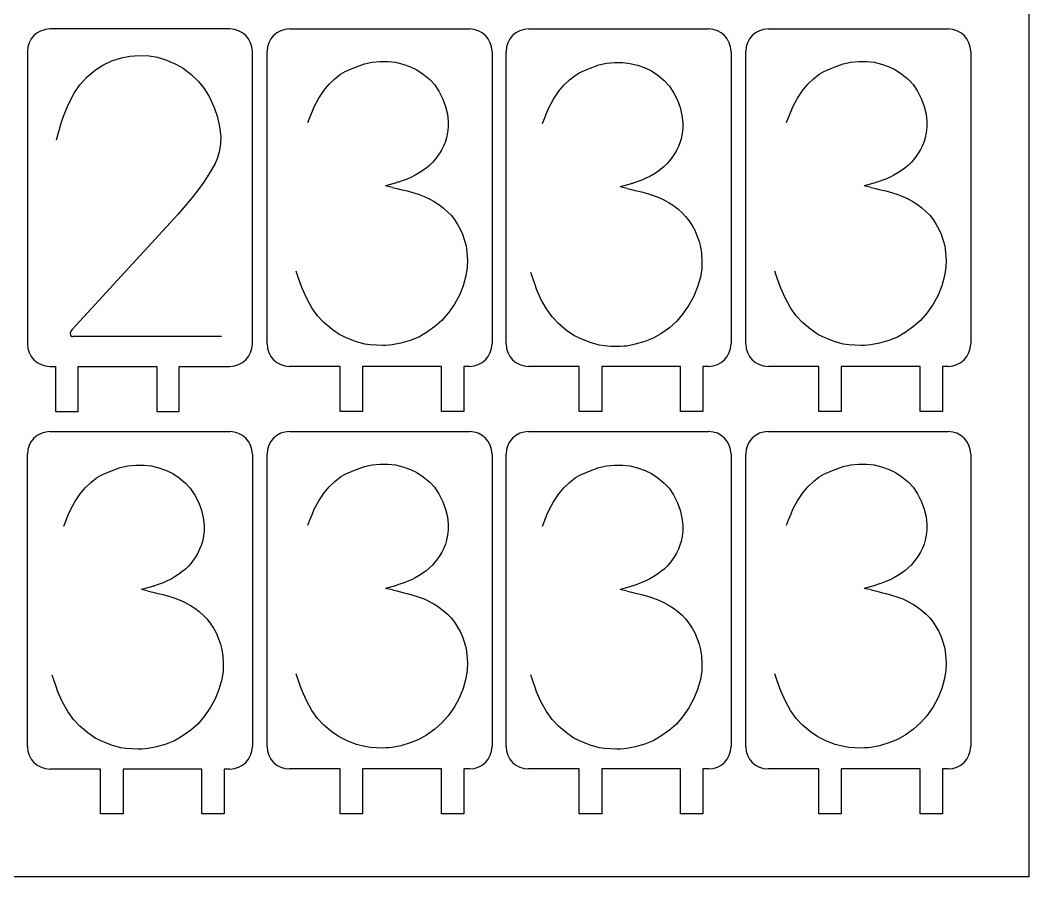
# Model space of a CAD drawing. Header units: millimetres. Extents: x 2133 to 4632, y 1065 to 2652.
# Drawn here: x 3051.9 to 3231.2, y 1555.6 to 1707.9 of the extents above; entities that cross this region are included whole.
import ezdxf

# ---------------------------------------------------------------- set-up
doc = ezdxf.new("R2010")
doc.units = ezdxf.units.MM
doc.layers.add('细实线', color=7, linetype='Continuous', lineweight=25)

msp = doc.modelspace()

# ---------------------------------------------------------------- linework, layer by layer
for points in [[(3071.398, 1701.526), (3073.091, 1701.619)], [(3073.091, 1701.619), (3074.857, 1701.548)], [(3065.308, 1699.068), (3066.627, 1699.921)], [(3066.627, 1699.921), (3068.222, 1700.652)], [(3068.222, 1700.652), (3069.926, 1701.234)], [(3069.926, 1701.234), (3071.398, 1701.526)], [(3074.857, 1701.548), (3076.332, 1701.304)], [(3076.332, 1701.304), (3077.948, 1700.799)], [(3077.948, 1700.799), (3079.593, 1700.108)], [(3079.593, 1700.108), (3080.917, 1699.354)], [(3111.24, 1699.444), (3113.101, 1700.13)], [(3113.101, 1700.13), (3114.474, 1700.45)], [(3114.474, 1700.45), (3115.87, 1700.561)], [(3115.87, 1700.561), (3117.36, 1700.554)], [(3117.36, 1700.554), (3118.607, 1700.414)], [(3118.607, 1700.414), (3119.949, 1700.084)], [(3119.949, 1700.084), (3121.322, 1699.61)], [(3152.939, 1699.254), (3154.8, 1699.94)], [(3154.8, 1699.94), (3156.174, 1700.259)], [(3156.174, 1700.259), (3157.57, 1700.37)], [(3157.57, 1700.37), (3159.059, 1700.363)], [(3159.059, 1700.363), (3160.307, 1700.224)], [(3160.307, 1700.224), (3161.649, 1699.894)], [(3161.649, 1699.894), (3163.021, 1699.419)], [(3196.332, 1699.444), (3198.193, 1700.13)], [(3198.193, 1700.13), (3199.566, 1700.45)], [(3199.566, 1700.45), (3200.963, 1700.561)], [(3200.963, 1700.561), (3202.452, 1700.554)], [(3202.452, 1700.554), (3203.7, 1700.414)], [(3203.7, 1700.414), (3205.041, 1700.084)], [(3205.041, 1700.084), (3206.414, 1699.61)], [(3063.851, 1697.803), (3065.308, 1699.068)], [(3080.917, 1699.354), (3082.282, 1698.288)], [(3082.282, 1698.288), (3083.62, 1697.012)], [(3107.861, 1697.482), (3108.861, 1698.28)], [(3108.861, 1698.28), (3109.699, 1698.773)], [(3109.699, 1698.773), (3111.24, 1699.444)], [(3121.322, 1699.61), (3122.442, 1699.073)], [(3122.442, 1699.073), (3123.576, 1698.308)], [(3123.576, 1698.308), (3124.71, 1697.357)], [(3149.56, 1697.292), (3150.56, 1698.09)], [(3150.56, 1698.09), (3151.398, 1698.582)], [(3151.398, 1698.582), (3152.939, 1699.254)], [(3163.021, 1699.419), (3164.141, 1698.882)], [(3164.141, 1698.882), (3165.275, 1698.117)], [(3165.275, 1698.117), (3166.41, 1697.166)], [(3192.953, 1697.482), (3193.953, 1698.28)], [(3193.953, 1698.28), (3194.791, 1698.773)], [(3194.791, 1698.773), (3196.332, 1699.444)], [(3206.414, 1699.61), (3207.534, 1699.073)], [(3207.534, 1699.073), (3208.668, 1698.308)], [(3208.668, 1698.308), (3209.802, 1697.357)], [(3061.509, 1694.949), (3062.528, 1696.393)], [(3062.528, 1696.393), (3063.851, 1697.803)], [(3083.62, 1697.012), (3084.637, 1695.775)], [(3105.958, 1695.469), (3106.854, 1696.529)], [(3106.854, 1696.529), (3107.861, 1697.482)], [(3124.71, 1697.357), (3125.557, 1696.444)], [(3125.557, 1696.444), (3126.344, 1695.256)], [(3147.657, 1695.279), (3148.554, 1696.338)], [(3148.554, 1696.338), (3149.56, 1697.292)], [(3166.41, 1697.166), (3167.256, 1696.253)], [(3167.256, 1696.253), (3168.043, 1695.065)], [(3191.05, 1695.469), (3191.947, 1696.529)], [(3191.947, 1696.529), (3192.953, 1697.482)], [(3209.802, 1697.357), (3210.649, 1696.444)], [(3210.649, 1696.444), (3211.436, 1695.256)], [(3060.48, 1692.97), (3061.509, 1694.949)], [(3084.637, 1695.775), (3085.577, 1694.19)], [(3105.015, 1694.034), (3105.958, 1695.469)], [(3126.344, 1695.256), (3127.057, 1693.864)], [(3146.715, 1693.844), (3147.657, 1695.279)], [(3168.043, 1695.065), (3168.757, 1693.673)], [(3190.107, 1694.034), (3191.05, 1695.469)], [(3211.436, 1695.256), (3212.149, 1693.864)], [(3059.6, 1690.817), (3060.48, 1692.97)], [(3085.577, 1694.19), (3086.422, 1692.365)], [(3104.204, 1692.512), (3105.015, 1694.034)], [(3127.057, 1693.864), (3127.535, 1692.558)], [(3145.904, 1692.321), (3146.715, 1693.844)], [(3168.757, 1693.673), (3169.234, 1692.367)], [(3189.296, 1692.512), (3190.107, 1694.034)], [(3212.149, 1693.864), (3212.627, 1692.558)], [(3086.422, 1692.365), (3086.979, 1690.683)], [(3103.426, 1690.621), (3103.861, 1691.705)], [(3103.861, 1691.705), (3104.204, 1692.512)], [(3127.535, 1692.558), (3127.851, 1691.189)], [(3127.851, 1691.189), (3128.026, 1689.86)], [(3145.126, 1690.43), (3145.561, 1691.514)], [(3145.561, 1691.514), (3145.904, 1692.321)], [(3169.234, 1692.367), (3169.551, 1690.998)], [(3169.551, 1690.998), (3169.726, 1689.669)], [(3188.518, 1690.621), (3188.954, 1691.705)], [(3188.954, 1691.705), (3189.296, 1692.512)], [(3212.627, 1692.558), (3212.943, 1691.189)], [(3212.943, 1691.189), (3213.118, 1689.86)], [(3058.792, 1688.104), (3059.217, 1689.591)], [(3059.212, 1689.574), (3059.6, 1690.817)], [(3086.979, 1690.683), (3087.351, 1688.926)], [(3103.065, 1689.722), (3103.426, 1690.621)], [(3128.026, 1689.86), (3128.019, 1688.871)], [(3144.765, 1689.532), (3145.126, 1690.43)], [(3169.726, 1689.669), (3169.718, 1688.681)], [(3188.157, 1689.722), (3188.518, 1690.621)], [(3213.118, 1689.86), (3213.111, 1688.871)], [(3058.378, 1686.654), (3058.792, 1688.104)], [(3087.351, 1688.926), (3087.561, 1687.242)], [(3127.895, 1687.93), (3127.708, 1686.998)], [(3128.019, 1688.871), (3127.895, 1687.93)], [(3169.595, 1687.739), (3169.407, 1686.808)], [(3169.718, 1688.681), (3169.595, 1687.739)], [(3212.987, 1687.93), (3212.8, 1686.998)], [(3213.111, 1688.871), (3212.987, 1687.93)], [(3087.556, 1685.979), (3087.347, 1684.731)], [(3087.561, 1687.242), (3087.556, 1685.979)], [(3127.214, 1685.615), (3126.869, 1684.895)], [(3127.498, 1686.303), (3127.214, 1685.615)], [(3127.708, 1686.998), (3127.498, 1686.303)], [(3169.197, 1686.112), (3168.914, 1685.425)], [(3169.407, 1686.808), (3169.197, 1686.112)], [(3212.306, 1685.615), (3211.961, 1684.895)], [(3212.59, 1686.303), (3212.306, 1685.615)], [(3212.8, 1686.998), (3212.59, 1686.303)], [(3087.347, 1684.731), (3086.987, 1683.451)], [(3126.127, 1683.708), (3125.649, 1683.09)], [(3126.536, 1684.306), (3126.127, 1683.708)], [(3126.869, 1684.895), (3126.536, 1684.306)], [(3168.236, 1684.116), (3167.826, 1683.518)], [(3168.568, 1684.704), (3168.236, 1684.116)], [(3168.914, 1685.425), (3168.568, 1684.704)], [(3211.219, 1683.708), (3210.741, 1683.09)], [(3211.628, 1684.306), (3211.219, 1683.708)], [(3211.961, 1684.895), (3211.628, 1684.306)], [(3086.551, 1682.434), (3085.925, 1681.309)], [(3086.987, 1683.451), (3086.551, 1682.434)], [(3124.675, 1682.085), (3124.067, 1681.568)], [(3125.202, 1682.587), (3124.675, 1682.085)], [(3125.649, 1683.09), (3125.202, 1682.587)], [(3166.374, 1681.895), (3165.766, 1681.378)], [(3166.902, 1682.397), (3166.374, 1681.895)], [(3167.348, 1682.9), (3166.902, 1682.397)], [(3167.826, 1683.518), (3167.348, 1682.9)], [(3209.767, 1682.085), (3209.159, 1681.568)], [(3210.294, 1682.587), (3209.767, 1682.085)], [(3210.741, 1683.09), (3210.294, 1682.587)], [(3085.925, 1681.309), (3085.139, 1680.021)], [(3122.126, 1680.319), (3121.462, 1679.985)], [(3122.864, 1680.741), (3122.126, 1680.319)], [(3123.509, 1681.151), (3122.864, 1680.741)], [(3124.067, 1681.568), (3123.509, 1681.151)], [(3163.826, 1680.129), (3163.162, 1679.795)], [(3164.564, 1680.55), (3163.826, 1680.129)], [(3165.208, 1680.96), (3164.564, 1680.55)], [(3165.766, 1681.378), (3165.208, 1680.96)], [(3207.218, 1680.319), (3206.554, 1679.985)], [(3207.956, 1680.741), (3207.218, 1680.319)], [(3208.601, 1681.151), (3207.956, 1680.741)], [(3209.159, 1681.568), (3208.601, 1681.151)], [(3084.362, 1678.857), (3083.394, 1677.522)], [(3085.139, 1680.021), (3084.362, 1678.857)], [(3119.043, 1679.074), (3118.884, 1679.029)], [(3119.195, 1679.12), (3119.043, 1679.074)], [(3119.842, 1679.337), (3119.178, 1679.115)], [(3120.703, 1679.664), (3119.842, 1679.337)], [(3121.462, 1679.985), (3120.703, 1679.664)], [(3160.742, 1678.884), (3160.584, 1678.838)], [(3160.895, 1678.93), (3160.742, 1678.884)], [(3161.541, 1679.147), (3160.878, 1678.925)], [(3162.403, 1679.473), (3161.541, 1679.147)], [(3163.162, 1679.795), (3162.403, 1679.473)], [(3204.135, 1679.074), (3203.976, 1679.029)], [(3204.288, 1679.12), (3204.135, 1679.074)], [(3204.934, 1679.337), (3204.27, 1679.115)], [(3205.796, 1679.664), (3204.934, 1679.337)], [(3206.554, 1679.985), (3205.796, 1679.664)], [(3083.394, 1677.522), (3082.282, 1676.052)], [(3118.882, 1677.991), (3119.548, 1677.82)], [(3119.548, 1677.82), (3120.128, 1677.68)], [(3120.128, 1677.68), (3120.685, 1677.55)], [(3120.685, 1677.55), (3121.733, 1677.265)], [(3121.733, 1677.265), (3122.825, 1676.915)], [(3122.825, 1676.915), (3123.721, 1676.575)], [(3123.721, 1676.575), (3124.665, 1676.127)], [(3160.581, 1677.8), (3161.247, 1677.629)], [(3161.247, 1677.629), (3161.828, 1677.49)], [(3161.828, 1677.49), (3162.384, 1677.359)], [(3162.384, 1677.359), (3163.433, 1677.075)], [(3163.433, 1677.075), (3164.525, 1676.725)], [(3164.525, 1676.725), (3165.42, 1676.385)], [(3203.974, 1677.991), (3204.64, 1677.82)], [(3204.64, 1677.82), (3205.22, 1677.68)], [(3205.22, 1677.68), (3205.777, 1677.55)], [(3205.777, 1677.55), (3206.825, 1677.265)], [(3206.825, 1677.265), (3207.918, 1676.915)], [(3207.918, 1676.915), (3208.813, 1676.575)], [(3208.813, 1676.575), (3209.757, 1676.127)], [(3082.282, 1676.052), (3081.258, 1674.909)], [(3124.636, 1676.141), (3125.615, 1675.606)], [(3125.583, 1675.624), (3126.347, 1675.14)], [(3126.347, 1675.14), (3127.111, 1674.547)], [(3165.42, 1676.385), (3166.364, 1675.937)], [(3166.335, 1675.95), (3167.314, 1675.416)], [(3167.282, 1675.433), (3168.047, 1674.95)], [(3168.047, 1674.95), (3168.81, 1674.356)], [(3209.728, 1676.141), (3210.707, 1675.606)], [(3210.675, 1675.624), (3211.439, 1675.14)], [(3211.439, 1675.14), (3212.203, 1674.547)], [(3127.111, 1674.547), (3127.885, 1673.855)], [(3127.885, 1673.855), (3128.504, 1673.213)], [(3128.504, 1673.213), (3129.095, 1672.452)], [(3168.81, 1674.356), (3169.585, 1673.664)], [(3169.585, 1673.664), (3170.203, 1673.022)], [(3170.203, 1673.022), (3170.794, 1672.261)], [(3212.203, 1674.547), (3212.977, 1673.855)], [(3212.977, 1673.855), (3213.596, 1673.213)], [(3213.596, 1673.213), (3214.187, 1672.452)], [(3129.095, 1672.452), (3129.68, 1671.572)], [(3129.68, 1671.572), (3130.132, 1670.764)], [(3170.794, 1672.261), (3171.379, 1671.381)], [(3171.379, 1671.381), (3171.831, 1670.574)], [(3214.187, 1672.452), (3214.772, 1671.572)], [(3214.772, 1671.572), (3215.224, 1670.764)], [(3130.132, 1670.764), (3130.531, 1669.829)], [(3130.531, 1669.829), (3130.907, 1668.747)], [(3171.831, 1670.574), (3172.23, 1669.639)], [(3172.23, 1669.639), (3172.606, 1668.557)], [(3215.224, 1670.764), (3215.623, 1669.829)], [(3215.623, 1669.829), (3215.999, 1668.747)], [(3130.907, 1668.747), (3131.17, 1667.777)], [(3131.17, 1667.777), (3131.337, 1666.617)], [(3172.606, 1668.557), (3172.869, 1667.587)], [(3172.869, 1667.587), (3173.037, 1666.426)], [(3215.999, 1668.747), (3216.262, 1667.777)], [(3216.262, 1667.777), (3216.429, 1666.617)], [(3131.337, 1666.617), (3131.421, 1665.227)], [(3173.037, 1666.426), (3173.12, 1665.037)], [(3216.429, 1666.617), (3216.513, 1665.227)], [(3131.421, 1665.227), (3131.399, 1663.932)], [(3173.12, 1665.037), (3173.099, 1663.742)], [(3216.513, 1665.227), (3216.491, 1663.932)], [(3101.283, 1662.383), (3100.992, 1663.248)], [(3101.762, 1661.023), (3101.28, 1662.393)], [(3131.149, 1662.42), (3130.646, 1660.661)], [(3131.399, 1663.932), (3131.149, 1662.42)], [(3142.982, 1662.193), (3142.692, 1663.057)], [(3143.461, 1660.833), (3142.979, 1662.202)], [(3172.848, 1662.229), (3172.346, 1660.47)], [(3173.099, 1663.742), (3172.848, 1662.229)], [(3186.375, 1662.383), (3186.084, 1663.248)], [(3186.854, 1661.023), (3186.372, 1662.393)], [(3216.241, 1662.42), (3215.738, 1660.661)], [(3216.491, 1663.932), (3216.241, 1662.42)], [(3102.03, 1660.266), (3101.762, 1661.024)], [(3130.646, 1660.661), (3129.998, 1659.035)], [(3143.729, 1660.075), (3143.461, 1660.834)], [(3172.346, 1660.47), (3171.697, 1658.845)], [(3187.122, 1660.266), (3186.854, 1661.024)], [(3215.738, 1660.661), (3215.09, 1659.035)], [(3102.796, 1658.511), (3102.03, 1660.266)], [(3129.998, 1659.035), (3129.096, 1657.42)], [(3144.495, 1658.32), (3143.729, 1660.075)], [(3171.697, 1658.845), (3170.796, 1657.23)], [(3187.888, 1658.511), (3187.122, 1660.266)], [(3215.09, 1659.035), (3214.188, 1657.42)], [(3103.779, 1656.741), (3102.796, 1658.511)], [(3129.096, 1657.42), (3127.973, 1655.792)], [(3145.478, 1656.551), (3144.495, 1658.32)], [(3170.796, 1657.23), (3169.672, 1655.601)], [(3188.871, 1656.741), (3187.888, 1658.511)], [(3214.188, 1657.42), (3213.065, 1655.792)], [(3104.767, 1655.336), (3103.779, 1656.741)], [(3105.912, 1654.141), (3104.767, 1655.336)], [(3127.973, 1655.792), (3126.886, 1654.521)], [(3146.467, 1655.146), (3145.478, 1656.551)], [(3147.612, 1653.951), (3146.467, 1655.146)], [(3169.672, 1655.601), (3168.586, 1654.331)], [(3189.859, 1655.336), (3188.871, 1656.741)], [(3191.004, 1654.141), (3189.859, 1655.336)], [(3213.065, 1655.792), (3211.979, 1654.521)], [(3107.311, 1652.944), (3105.912, 1654.141)], [(3125.618, 1653.416), (3124.126, 1652.347)], [(3126.886, 1654.521), (3125.618, 1653.416)], [(3149.01, 1652.754), (3147.612, 1653.951)], [(3167.317, 1653.226), (3165.825, 1652.156)], [(3168.586, 1654.331), (3167.317, 1653.226)], [(3192.403, 1652.944), (3191.004, 1654.141)], [(3210.71, 1653.416), (3209.218, 1652.347)], [(3211.979, 1654.521), (3210.71, 1653.416)], [(3108.63, 1652.035), (3107.311, 1652.944)], [(3110.035, 1651.345), (3108.63, 1652.035)], [(3122.757, 1651.559), (3121.265, 1650.962)], [(3124.126, 1652.347), (3122.757, 1651.559)], [(3150.329, 1651.845), (3149.01, 1652.754)], [(3151.735, 1651.154), (3150.329, 1651.845)], [(3165.825, 1652.156), (3164.456, 1651.369)], [(3193.722, 1652.035), (3192.403, 1652.944)], [(3195.127, 1651.345), (3193.722, 1652.035)], [(3207.849, 1651.559), (3206.357, 1650.962)], [(3209.218, 1652.347), (3207.849, 1651.559)], [(3111.692, 1650.718), (3110.035, 1651.345)], [(3113.198, 1650.311), (3111.692, 1650.718)], [(3114.104, 1650.177), (3113.198, 1650.311)], [(3115.179, 1650.091), (3114.104, 1650.177)], [(3116.3, 1650.061), (3115.179, 1650.091)], [(3116.922, 1650.071), (3116.3, 1650.061)], [(3117.509, 1650.102), (3116.922, 1650.071)], [(3118.033, 1650.153), (3117.509, 1650.102)], [(3119.561, 1650.456), (3118.033, 1650.153)], [(3121.265, 1650.962), (3119.561, 1650.456)], [(3153.392, 1650.528), (3151.735, 1651.154)], [(3154.898, 1650.12), (3153.392, 1650.528)], [(3155.804, 1649.986), (3154.898, 1650.12)], [(3156.878, 1649.9), (3155.804, 1649.986)], [(3158, 1649.871), (3156.878, 1649.9)], [(3158.622, 1649.881), (3158, 1649.871)], [(3159.209, 1649.912), (3158.622, 1649.881)], [(3159.732, 1649.963), (3159.209, 1649.912)], [(3161.26, 1650.265), (3159.732, 1649.963)], [(3162.964, 1650.772), (3161.26, 1650.265)], [(3164.456, 1651.369), (3162.964, 1650.772)], [(3196.784, 1650.718), (3195.127, 1651.345)], [(3198.29, 1650.311), (3196.784, 1650.718)], [(3199.196, 1650.177), (3198.29, 1650.311)], [(3200.271, 1650.091), (3199.196, 1650.177)], [(3201.393, 1650.061), (3200.271, 1650.091)], [(3202.014, 1650.071), (3201.393, 1650.061)], [(3202.601, 1650.102), (3202.014, 1650.071)], [(3203.125, 1650.153), (3202.601, 1650.102)], [(3204.653, 1650.456), (3203.125, 1650.153)], [(3206.357, 1650.962), (3204.653, 1650.456)], [(3067.847, 1627.661), (3069.708, 1628.347)], [(3069.708, 1628.347), (3071.082, 1628.666)], [(3071.082, 1628.666), (3072.478, 1628.777)], [(3072.478, 1628.777), (3073.967, 1628.77)], [(3073.967, 1628.77), (3075.215, 1628.631)], [(3075.215, 1628.631), (3076.557, 1628.301)], [(3076.557, 1628.301), (3077.929, 1627.826)], [(3111.24, 1627.858), (3113.101, 1628.544)], [(3113.101, 1628.544), (3114.474, 1628.864)], [(3114.474, 1628.864), (3115.87, 1628.974)], [(3115.87, 1628.974), (3117.36, 1628.968)], [(3117.36, 1628.968), (3118.607, 1628.828)], [(3118.607, 1628.828), (3119.949, 1628.498)], [(3119.949, 1628.498), (3121.322, 1628.024)], [(3152.939, 1627.668), (3154.8, 1628.354)], [(3154.8, 1628.354), (3156.174, 1628.673)], [(3156.174, 1628.673), (3157.57, 1628.784)], [(3157.57, 1628.784), (3159.059, 1628.777)], [(3159.059, 1628.777), (3160.307, 1628.638)], [(3160.307, 1628.638), (3161.649, 1628.308)], [(3161.649, 1628.308), (3163.021, 1627.833)], [(3196.332, 1627.858), (3198.193, 1628.544)], [(3198.193, 1628.544), (3199.566, 1628.864)], [(3199.566, 1628.864), (3200.963, 1628.974)], [(3200.963, 1628.974), (3202.452, 1628.968)], [(3202.452, 1628.968), (3203.7, 1628.828)], [(3203.7, 1628.828), (3205.041, 1628.498)], [(3205.041, 1628.498), (3206.414, 1628.024)], [(3064.468, 1625.699), (3065.468, 1626.497)], [(3065.468, 1626.497), (3066.306, 1626.989)], [(3066.306, 1626.989), (3067.847, 1627.661)], [(3077.929, 1627.826), (3079.049, 1627.289)], [(3079.049, 1627.289), (3080.183, 1626.524)], [(3080.183, 1626.524), (3081.318, 1625.573)], [(3107.861, 1625.896), (3108.861, 1626.694)], [(3108.861, 1626.694), (3109.699, 1627.186)], [(3109.699, 1627.186), (3111.24, 1627.858)], [(3121.322, 1628.024), (3122.442, 1627.486)], [(3122.442, 1627.486), (3123.576, 1626.722)], [(3123.576, 1626.722), (3124.71, 1625.771)], [(3149.56, 1625.706), (3150.56, 1626.504)], [(3150.56, 1626.504), (3151.398, 1626.996)], [(3151.398, 1626.996), (3152.939, 1627.668)], [(3163.021, 1627.833), (3164.141, 1627.296)], [(3164.141, 1627.296), (3165.275, 1626.531)], [(3165.275, 1626.531), (3166.41, 1625.58)], [(3192.953, 1625.896), (3193.953, 1626.694)], [(3193.953, 1626.694), (3194.791, 1627.186)], [(3194.791, 1627.186), (3196.332, 1627.858)], [(3206.414, 1628.024), (3207.534, 1627.486)], [(3207.534, 1627.486), (3208.668, 1626.722)], [(3208.668, 1626.722), (3209.802, 1625.771)], [(3062.565, 1623.686), (3063.462, 1624.745)], [(3063.462, 1624.745), (3064.468, 1625.699)], [(3081.318, 1625.573), (3082.164, 1624.66)], [(3082.164, 1624.66), (3082.951, 1623.472)], [(3105.958, 1623.883), (3106.854, 1624.942)], [(3106.854, 1624.942), (3107.861, 1625.896)], [(3124.71, 1625.771), (3125.557, 1624.857)], [(3125.557, 1624.857), (3126.344, 1623.669)], [(3147.657, 1623.692), (3148.554, 1624.752)], [(3148.554, 1624.752), (3149.56, 1625.706)], [(3166.41, 1625.58), (3167.256, 1624.667)], [(3167.256, 1624.667), (3168.043, 1623.479)], [(3191.05, 1623.883), (3191.947, 1624.942)], [(3191.947, 1624.942), (3192.953, 1625.896)], [(3209.802, 1625.771), (3210.649, 1624.857)], [(3210.649, 1624.857), (3211.436, 1623.669)], [(3061.623, 1622.25), (3062.565, 1623.686)], [(3082.951, 1623.472), (3083.665, 1622.08)], [(3105.015, 1622.448), (3105.958, 1623.883)], [(3126.344, 1623.669), (3127.057, 1622.278)], [(3146.715, 1622.257), (3147.657, 1623.692)], [(3168.043, 1623.479), (3168.757, 1622.087)], [(3190.107, 1622.448), (3191.05, 1623.883)], [(3211.436, 1623.669), (3212.149, 1622.278)], [(3060.812, 1620.728), (3061.623, 1622.25)], [(3083.665, 1622.08), (3084.142, 1620.774)], [(3103.861, 1620.118), (3104.204, 1620.925)], [(3104.204, 1620.925), (3105.015, 1622.448)], [(3127.057, 1622.278), (3127.535, 1620.972)], [(3127.535, 1620.972), (3127.851, 1619.602)], [(3145.904, 1620.735), (3146.715, 1622.257)], [(3168.757, 1622.087), (3169.234, 1620.781)], [(3188.954, 1620.118), (3189.296, 1620.925)], [(3189.296, 1620.925), (3190.107, 1622.448)], [(3212.149, 1622.278), (3212.627, 1620.972)], [(3212.627, 1620.972), (3212.943, 1619.602)], [(3060.034, 1618.837), (3060.469, 1619.921)], [(3060.469, 1619.921), (3060.812, 1620.728)], [(3084.142, 1620.774), (3084.459, 1619.405)], [(3084.459, 1619.405), (3084.634, 1618.076)], [(3103.426, 1619.035), (3103.861, 1620.118)], [(3127.851, 1619.602), (3128.026, 1618.274)], [(3145.126, 1618.844), (3145.561, 1619.928)], [(3145.561, 1619.928), (3145.904, 1620.735)], [(3169.234, 1620.781), (3169.551, 1619.412)], [(3169.551, 1619.412), (3169.726, 1618.083)], [(3188.518, 1619.035), (3188.954, 1620.118)], [(3212.943, 1619.602), (3213.118, 1618.274)], [(3059.673, 1617.938), (3060.034, 1618.837)], [(3084.634, 1618.076), (3084.626, 1617.088)], [(3103.065, 1618.136), (3103.426, 1619.035)], [(3128.026, 1618.274), (3128.019, 1617.285)], [(3144.765, 1617.945), (3145.126, 1618.844)], [(3169.726, 1618.083), (3169.718, 1617.095)], [(3188.157, 1618.136), (3188.518, 1619.035)], [(3213.118, 1618.274), (3213.111, 1617.285)], [(3084.503, 1616.146), (3084.315, 1615.215)], [(3084.626, 1617.088), (3084.503, 1616.146)], [(3127.895, 1616.343), (3127.708, 1615.412)], [(3128.019, 1617.285), (3127.895, 1616.343)], [(3169.595, 1616.153), (3169.407, 1615.222)], [(3169.718, 1617.095), (3169.595, 1616.153)], [(3212.987, 1616.343), (3212.8, 1615.412)], [(3213.111, 1617.285), (3212.987, 1616.343)], [(3083.822, 1613.832), (3083.476, 1613.111)], [(3084.105, 1614.519), (3083.822, 1613.832)], [(3084.315, 1615.215), (3084.105, 1614.519)], [(3127.214, 1614.029), (3126.869, 1613.308)], [(3127.498, 1614.716), (3127.214, 1614.029)], [(3127.708, 1615.412), (3127.498, 1614.716)], [(3168.914, 1613.838), (3168.568, 1613.118)], [(3169.197, 1614.526), (3168.914, 1613.838)], [(3169.407, 1615.222), (3169.197, 1614.526)], [(3212.306, 1614.029), (3211.961, 1613.308)], [(3212.59, 1614.716), (3212.306, 1614.029)], [(3212.8, 1615.412), (3212.59, 1614.716)], [(3083.144, 1612.523), (3082.734, 1611.924)], [(3083.476, 1613.111), (3083.144, 1612.523)], [(3126.127, 1612.122), (3125.649, 1611.504)], [(3126.536, 1612.72), (3126.127, 1612.122)], [(3126.869, 1613.308), (3126.536, 1612.72)], [(3168.236, 1612.53), (3167.826, 1611.931)], [(3168.568, 1613.118), (3168.236, 1612.53)], [(3211.219, 1612.122), (3210.741, 1611.504)], [(3211.628, 1612.72), (3211.219, 1612.122)], [(3211.961, 1613.308), (3211.628, 1612.72)], [(3081.282, 1610.302), (3080.674, 1609.785)], [(3081.81, 1610.804), (3081.282, 1610.302)], [(3082.256, 1611.306), (3081.81, 1610.804)], [(3082.734, 1611.924), (3082.256, 1611.306)], [(3124.675, 1610.499), (3124.067, 1609.982)], [(3125.202, 1611.001), (3124.675, 1610.499)], [(3125.649, 1611.504), (3125.202, 1611.001)], [(3166.374, 1610.309), (3165.766, 1609.792)], [(3166.902, 1610.811), (3166.374, 1610.309)], [(3167.348, 1611.313), (3166.902, 1610.811)], [(3167.826, 1611.931), (3167.348, 1611.313)], [(3209.767, 1610.499), (3209.159, 1609.982)], [(3210.294, 1611.001), (3209.767, 1610.499)], [(3210.741, 1611.504), (3210.294, 1611.001)], [(3078.733, 1608.536), (3078.07, 1608.202)], [(3079.472, 1608.957), (3078.733, 1608.536)], [(3080.116, 1609.367), (3079.472, 1608.957)], [(3080.674, 1609.785), (3080.116, 1609.367)], [(3121.462, 1608.399), (3120.703, 1608.077)], [(3122.126, 1608.733), (3121.462, 1608.399)], [(3122.864, 1609.155), (3122.126, 1608.733)], [(3123.509, 1609.564), (3122.864, 1609.155)], [(3124.067, 1609.982), (3123.509, 1609.564)], [(3163.826, 1608.543), (3163.162, 1608.209)], [(3164.564, 1608.964), (3163.826, 1608.543)], [(3165.208, 1609.374), (3164.564, 1608.964)], [(3165.766, 1609.792), (3165.208, 1609.374)], [(3206.554, 1608.399), (3205.796, 1608.077)], [(3207.218, 1608.733), (3206.554, 1608.399)], [(3207.956, 1609.155), (3207.218, 1608.733)], [(3208.601, 1609.564), (3207.956, 1609.155)], [(3209.159, 1609.982), (3208.601, 1609.564)], [(3075.65, 1607.291), (3075.492, 1607.245)], [(3075.803, 1607.337), (3075.65, 1607.291)], [(3076.449, 1607.554), (3075.786, 1607.331)], [(3077.311, 1607.88), (3076.449, 1607.554)], [(3078.07, 1608.202), (3077.311, 1607.88)], [(3119.043, 1607.488), (3118.884, 1607.442)], [(3119.195, 1607.534), (3119.043, 1607.488)], [(3119.842, 1607.751), (3119.178, 1607.529)], [(3120.703, 1608.077), (3119.842, 1607.751)], [(3160.742, 1607.298), (3160.584, 1607.252)], [(3160.895, 1607.343), (3160.742, 1607.298)], [(3161.541, 1607.561), (3160.878, 1607.338)], [(3162.403, 1607.887), (3161.541, 1607.561)], [(3163.162, 1608.209), (3162.403, 1607.887)], [(3204.135, 1607.488), (3203.976, 1607.442)], [(3204.288, 1607.534), (3204.135, 1607.488)], [(3204.934, 1607.751), (3204.27, 1607.529)], [(3205.796, 1608.077), (3204.934, 1607.751)], [(3075.489, 1606.207), (3076.155, 1606.036)], [(3076.155, 1606.036), (3076.736, 1605.897)], [(3076.736, 1605.897), (3077.292, 1605.766)], [(3077.292, 1605.766), (3078.341, 1605.482)], [(3078.341, 1605.482), (3079.433, 1605.131)], [(3079.433, 1605.131), (3080.328, 1604.792)], [(3080.328, 1604.792), (3081.272, 1604.344)], [(3118.882, 1606.405), (3119.548, 1606.233)], [(3119.548, 1606.233), (3120.128, 1606.094)], [(3120.128, 1606.094), (3120.685, 1605.963)], [(3120.685, 1605.963), (3121.733, 1605.679)], [(3121.733, 1605.679), (3122.825, 1605.329)], [(3122.825, 1605.329), (3123.721, 1604.989)], [(3123.721, 1604.989), (3124.665, 1604.541)], [(3160.581, 1606.214), (3161.247, 1606.043)], [(3161.247, 1606.043), (3161.828, 1605.903)], [(3161.828, 1605.903), (3162.384, 1605.773)], [(3162.384, 1605.773), (3163.433, 1605.488)], [(3163.433, 1605.488), (3164.525, 1605.138)], [(3164.525, 1605.138), (3165.42, 1604.799)], [(3165.42, 1604.799), (3166.364, 1604.351)], [(3203.974, 1606.405), (3204.64, 1606.233)], [(3204.64, 1606.233), (3205.22, 1606.094)], [(3205.22, 1606.094), (3205.777, 1605.963)], [(3205.777, 1605.963), (3206.825, 1605.679)], [(3206.825, 1605.679), (3207.918, 1605.329)], [(3207.918, 1605.329), (3208.813, 1604.989)], [(3208.813, 1604.989), (3209.757, 1604.541)], [(3081.243, 1604.357), (3082.222, 1603.823)], [(3082.19, 1603.84), (3082.955, 1603.356)], [(3082.955, 1603.356), (3083.718, 1602.763)], [(3124.636, 1604.555), (3125.615, 1604.02)], [(3125.583, 1604.038), (3126.347, 1603.554)], [(3126.347, 1603.554), (3127.111, 1602.96)], [(3166.335, 1604.364), (3167.314, 1603.83)], [(3167.282, 1603.847), (3168.047, 1603.363)], [(3168.047, 1603.363), (3168.81, 1602.77)], [(3209.728, 1604.555), (3210.707, 1604.02)], [(3210.675, 1604.038), (3211.439, 1603.554)], [(3211.439, 1603.554), (3212.203, 1602.96)], [(3083.718, 1602.763), (3084.493, 1602.071)], [(3084.493, 1602.071), (3085.111, 1601.429)], [(3085.111, 1601.429), (3085.702, 1600.668)], [(3127.111, 1602.96), (3127.885, 1602.269)], [(3127.885, 1602.269), (3128.504, 1601.626)], [(3128.504, 1601.626), (3129.095, 1600.866)], [(3168.81, 1602.77), (3169.585, 1602.078)], [(3169.585, 1602.078), (3170.203, 1601.436)], [(3170.203, 1601.436), (3170.794, 1600.675)], [(3212.203, 1602.96), (3212.977, 1602.269)], [(3212.977, 1602.269), (3213.596, 1601.626)], [(3213.596, 1601.626), (3214.187, 1600.866)], [(3085.702, 1600.668), (3086.287, 1599.788)], [(3086.287, 1599.788), (3086.739, 1598.981)], [(3129.095, 1600.866), (3129.68, 1599.986)], [(3129.68, 1599.986), (3130.132, 1599.178)], [(3170.794, 1600.675), (3171.379, 1599.795)], [(3171.379, 1599.795), (3171.831, 1598.988)], [(3214.187, 1600.866), (3214.772, 1599.986)], [(3214.772, 1599.986), (3215.224, 1599.178)], [(3086.739, 1598.981), (3087.138, 1598.046)], [(3087.138, 1598.046), (3087.514, 1596.963)], [(3130.132, 1599.178), (3130.531, 1598.243)], [(3130.531, 1598.243), (3130.907, 1597.161)], [(3171.831, 1598.988), (3172.23, 1598.053)], [(3172.23, 1598.053), (3172.606, 1596.97)], [(3215.224, 1599.178), (3215.623, 1598.243)], [(3215.623, 1598.243), (3215.999, 1597.161)], [(3087.514, 1596.963), (3087.777, 1595.994)], [(3087.777, 1595.994), (3087.945, 1594.833)], [(3130.907, 1597.161), (3131.17, 1596.191)], [(3131.17, 1596.191), (3131.337, 1595.031)], [(3172.606, 1596.97), (3172.869, 1596.001)], [(3172.869, 1596.001), (3173.037, 1594.84)], [(3215.999, 1597.161), (3216.262, 1596.191)], [(3216.262, 1596.191), (3216.429, 1595.031)], [(3087.945, 1594.833), (3088.028, 1593.444)], [(3131.337, 1595.031), (3131.421, 1593.641)], [(3173.037, 1594.84), (3173.12, 1593.451)], [(3216.429, 1595.031), (3216.513, 1593.641)], [(3088.028, 1593.444), (3088.007, 1592.149)], [(3131.399, 1592.346), (3131.149, 1590.833)], [(3131.421, 1593.641), (3131.399, 1592.346)], [(3173.12, 1593.451), (3173.099, 1592.156)], [(3216.491, 1592.346), (3216.241, 1590.833)], [(3216.513, 1593.641), (3216.491, 1592.346)], [(3057.89, 1590.6), (3057.6, 1591.464)], [(3058.369, 1589.24), (3057.887, 1590.609)], [(3087.756, 1590.636), (3087.254, 1588.877)], [(3088.007, 1592.149), (3087.756, 1590.636)], [(3101.283, 1590.797), (3100.992, 1591.661)], [(3101.762, 1589.437), (3101.28, 1590.806)], [(3131.149, 1590.833), (3130.646, 1589.075)], [(3142.982, 1590.607), (3142.692, 1591.471)], [(3143.461, 1589.247), (3142.979, 1590.616)], [(3172.848, 1590.643), (3172.346, 1588.884)], [(3173.099, 1592.156), (3172.848, 1590.643)], [(3186.375, 1590.797), (3186.084, 1591.661)], [(3186.854, 1589.437), (3186.372, 1590.806)], [(3216.241, 1590.833), (3215.738, 1589.075)], [(3058.637, 1588.482), (3058.369, 1589.24)], [(3087.254, 1588.877), (3086.605, 1587.251)], [(3102.03, 1588.679), (3101.762, 1589.438)], [(3102.796, 1586.924), (3102.03, 1588.679)], [(3130.646, 1589.075), (3129.998, 1587.449)], [(3143.729, 1588.489), (3143.461, 1589.247)], [(3172.346, 1588.884), (3171.697, 1587.258)], [(3187.122, 1588.679), (3186.854, 1589.438)], [(3187.888, 1586.924), (3187.122, 1588.679)], [(3215.738, 1589.075), (3215.09, 1587.449)], [(3059.403, 1586.727), (3058.637, 1588.482)], [(3086.605, 1587.251), (3085.704, 1585.637)], [(3103.779, 1585.155), (3102.796, 1586.924)], [(3129.998, 1587.449), (3129.096, 1585.834)], [(3144.495, 1586.734), (3143.729, 1588.489)], [(3171.697, 1587.258), (3170.796, 1585.644)], [(3188.871, 1585.155), (3187.888, 1586.924)], [(3215.09, 1587.449), (3214.188, 1585.834)], [(3060.386, 1584.958), (3059.403, 1586.727)], [(3085.704, 1585.637), (3084.58, 1584.008)], [(3104.767, 1583.75), (3103.779, 1585.155)], [(3129.096, 1585.834), (3127.973, 1584.205)], [(3145.478, 1584.965), (3144.495, 1586.734)], [(3170.796, 1585.644), (3169.672, 1584.015)], [(3189.859, 1583.75), (3188.871, 1585.155)], [(3214.188, 1585.834), (3213.065, 1584.205)], [(3061.375, 1583.552), (3060.386, 1584.958)], [(3062.52, 1582.358), (3061.375, 1583.552)], [(3084.58, 1584.008), (3083.494, 1582.738)], [(3105.912, 1582.555), (3104.767, 1583.75)], [(3127.973, 1584.205), (3126.886, 1582.935)], [(3146.467, 1583.559), (3145.478, 1584.965)], [(3147.612, 1582.365), (3146.467, 1583.559)], [(3169.672, 1584.015), (3168.586, 1582.744)], [(3191.004, 1582.555), (3189.859, 1583.75)], [(3213.065, 1584.205), (3211.979, 1582.935)], [(3063.918, 1581.161), (3062.52, 1582.358)], [(3082.225, 1581.632), (3080.733, 1580.563)], [(3083.494, 1582.738), (3082.225, 1581.632)], [(3107.311, 1581.358), (3105.912, 1582.555)], [(3125.618, 1581.83), (3124.126, 1580.76)], [(3126.886, 1582.935), (3125.618, 1581.83)], [(3149.01, 1581.168), (3147.612, 1582.365)], [(3167.317, 1581.639), (3165.825, 1580.57)], [(3168.586, 1582.744), (3167.317, 1581.639)], [(3192.403, 1581.358), (3191.004, 1582.555)], [(3210.71, 1581.83), (3209.218, 1580.76)], [(3211.979, 1582.935), (3210.71, 1581.83)], [(3065.237, 1580.251), (3063.918, 1581.161)], [(3066.643, 1579.561), (3065.237, 1580.251)], [(3079.364, 1579.776), (3077.872, 1579.178)], [(3080.733, 1580.563), (3079.364, 1579.776)], [(3108.63, 1580.449), (3107.311, 1581.358)], [(3110.035, 1579.759), (3108.63, 1580.449)], [(3111.692, 1579.132), (3110.035, 1579.759)], [(3122.757, 1579.973), (3121.265, 1579.376)], [(3124.126, 1580.76), (3122.757, 1579.973)], [(3150.329, 1580.258), (3149.01, 1581.168)], [(3151.735, 1579.568), (3150.329, 1580.258)], [(3164.456, 1579.783), (3162.964, 1579.185)], [(3165.825, 1580.57), (3164.456, 1579.783)], [(3193.722, 1580.449), (3192.403, 1581.358)], [(3195.127, 1579.759), (3193.722, 1580.449)], [(3196.784, 1579.132), (3195.127, 1579.759)], [(3207.849, 1579.973), (3206.357, 1579.376)], [(3209.218, 1580.76), (3207.849, 1579.973)], [(3068.3, 1578.935), (3066.643, 1579.561)], [(3069.806, 1578.527), (3068.3, 1578.935)], [(3070.712, 1578.393), (3069.806, 1578.527)], [(3071.786, 1578.307), (3070.712, 1578.393)], [(3072.908, 1578.278), (3071.786, 1578.307)], [(3073.53, 1578.288), (3072.908, 1578.278)], [(3074.117, 1578.319), (3073.53, 1578.288)], [(3074.64, 1578.37), (3074.117, 1578.319)], [(3076.168, 1578.672), (3074.64, 1578.37)], [(3077.872, 1579.178), (3076.168, 1578.672)], [(3113.198, 1578.724), (3111.692, 1579.132)], [(3114.104, 1578.59), (3113.198, 1578.724)], [(3115.179, 1578.504), (3114.104, 1578.59)], [(3116.3, 1578.475), (3115.179, 1578.504)], [(3116.922, 1578.485), (3116.3, 1578.475)], [(3117.509, 1578.516), (3116.922, 1578.485)], [(3118.033, 1578.567), (3117.509, 1578.516)], [(3119.561, 1578.87), (3118.033, 1578.567)], [(3121.265, 1579.376), (3119.561, 1578.87)], [(3153.392, 1578.942), (3151.735, 1579.568)], [(3154.898, 1578.534), (3153.392, 1578.942)], [(3155.804, 1578.4), (3154.898, 1578.534)], [(3156.878, 1578.314), (3155.804, 1578.4)], [(3158, 1578.285), (3156.878, 1578.314)], [(3158.622, 1578.295), (3158, 1578.285)], [(3159.209, 1578.326), (3158.622, 1578.295)], [(3159.732, 1578.377), (3159.209, 1578.326)], [(3161.26, 1578.679), (3159.732, 1578.377)], [(3162.964, 1579.185), (3161.26, 1578.679)], [(3198.29, 1578.724), (3196.784, 1579.132)], [(3199.196, 1578.59), (3198.29, 1578.724)], [(3200.271, 1578.504), (3199.196, 1578.59)], [(3201.393, 1578.475), (3200.271, 1578.504)], [(3202.014, 1578.485), (3201.393, 1578.475)], [(3202.601, 1578.516), (3202.014, 1578.485)], [(3203.125, 1578.567), (3202.601, 1578.516)], [(3204.653, 1578.87), (3203.125, 1578.567)], [(3206.357, 1579.376), (3204.653, 1578.87)]]:
    msp.add_lwpolyline(points)
at = {"layer": '细实线'}
for p, q in [((3089.198, 1706.342), (3057.198, 1706.342)), ((3099.797, 1706.342), (3131.797, 1706.342)), ((3142.29, 1706.342), (3174.29, 1706.342)), ((3184.889, 1706.342), (3216.889, 1706.342)), ((3053.198, 1702.342), (3053.198, 1650.342)), ((3093.198, 1650.342), (3093.198, 1702.342)), ((3095.797, 1650.342), (3095.797, 1702.342)), ((3135.797, 1702.342), (3135.797, 1650.342)), ((3138.29, 1650.342), (3138.29, 1702.342)), ((3178.29, 1702.342), (3178.29, 1650.342)), ((3180.889, 1650.342), (3180.889, 1702.342)), ((3220.889, 1702.342), (3220.889, 1650.342)), ((3116.915, 1678.515), (3116.874, 1678.458)), ((3118.09, 1678.171), (3116.874, 1678.458)), ((3116.915, 1678.515), (3118.884, 1679.029)), ((3158.614, 1678.324), (3158.573, 1678.268)), ((3158.614, 1678.324), (3160.584, 1678.838)), ((3202.007, 1678.515), (3201.966, 1678.458)), ((3203.182, 1678.171), (3201.966, 1678.458)), ((3202.007, 1678.515), (3203.976, 1679.029)), ((3118.09, 1678.171), (3118.882, 1677.991)), ((3159.789, 1677.98), (3158.573, 1678.268)), ((3159.789, 1677.98), (3160.581, 1677.8)), ((3203.182, 1678.171), (3203.974, 1677.991)), ((3081.258, 1674.909), (3079.925, 1673.347)), ((3061.154, 1652.878), (3079.925, 1673.347)), ((3060.942, 1652.605), (3060.803, 1652.266)), ((3060.803, 1652.266), (3060.836, 1651.939)), ((3060.836, 1651.939), (3060.927, 1651.765)), ((3060.927, 1651.765), (3061.08, 1651.675)), ((3061.154, 1652.878), (3060.942, 1652.605)), ((3061.08, 1651.675), (3061.266, 1651.644)), ((3087.692, 1651.644), (3061.266, 1651.644)), ((3057.198, 1646.342), (3058.198, 1646.342)), ((3058.198, 1646.342), (3058.198, 1638.342)), ((3062.198, 1638.342), (3062.198, 1646.342)), ((3062.198, 1646.342), (3076.198, 1646.342)), ((3076.198, 1646.342), (3076.198, 1638.342)), ((3080.198, 1638.342), (3080.198, 1646.342)), ((3080.198, 1646.342), (3089.198, 1646.342)), ((3108.797, 1646.342), (3099.797, 1646.342)), ((3108.797, 1638.342), (3108.797, 1646.342)), ((3126.797, 1646.342), (3112.797, 1646.342)), ((3112.797, 1646.342), (3112.797, 1638.342)), ((3126.797, 1638.342), (3126.797, 1646.342)), ((3131.797, 1646.342), (3130.797, 1646.342)), ((3130.797, 1646.342), (3130.797, 1638.342)), ((3151.29, 1646.342), (3142.29, 1646.342)), ((3151.29, 1638.342), (3151.29, 1646.342)), ((3169.29, 1646.342), (3155.29, 1646.342)), ((3155.29, 1646.342), (3155.29, 1638.342)), ((3169.29, 1638.342), (3169.29, 1646.342)), ((3174.29, 1646.342), (3173.29, 1646.342)), ((3173.29, 1646.342), (3173.29, 1638.342)), ((3193.889, 1646.342), (3184.889, 1646.342)), ((3193.889, 1638.342), (3193.889, 1646.342)), ((3211.889, 1646.342), (3197.889, 1646.342)), ((3197.889, 1646.342), (3197.889, 1638.342)), ((3211.889, 1638.342), (3211.889, 1646.342)), ((3216.889, 1646.342), (3215.889, 1646.342)), ((3215.889, 1646.342), (3215.889, 1638.342)), ((3058.198, 1638.342), (3062.198, 1638.342)), ((3076.198, 1638.342), (3080.198, 1638.342)), ((3112.797, 1638.342), (3108.797, 1638.342)), ((3130.797, 1638.342), (3126.797, 1638.342)), ((3155.29, 1638.342), (3151.29, 1638.342)), ((3173.29, 1638.342), (3169.29, 1638.342)), ((3197.889, 1638.342), (3193.889, 1638.342)), ((3215.889, 1638.342), (3211.889, 1638.342)), ((3057.198, 1634.749), (3089.198, 1634.749)), ((3099.797, 1634.756), (3131.797, 1634.756)), ((3142.29, 1634.756), (3174.29, 1634.756)), ((3184.889, 1634.756), (3216.889, 1634.756)), ((3053.198, 1578.749), (3053.198, 1630.749)), ((3093.198, 1630.749), (3093.198, 1578.749)), ((3095.797, 1578.756), (3095.797, 1630.756)), ((3135.797, 1630.756), (3135.797, 1578.756)), ((3138.29, 1578.756), (3138.29, 1630.756)), ((3178.29, 1630.756), (3178.29, 1578.756)), ((3180.889, 1578.756), (3180.889, 1630.756)), ((3220.889, 1630.756), (3220.889, 1578.756)), ((3073.522, 1606.731), (3073.481, 1606.674)), ((3074.697, 1606.387), (3073.481, 1606.674)), ((3073.522, 1606.731), (3075.492, 1607.245)), ((3116.915, 1606.928), (3116.874, 1606.872)), ((3118.09, 1606.584), (3116.874, 1606.872)), ((3116.915, 1606.928), (3118.884, 1607.442)), ((3118.09, 1606.584), (3118.882, 1606.405)), ((3158.614, 1606.738), (3158.573, 1606.681)), ((3159.789, 1606.394), (3158.573, 1606.681)), ((3158.614, 1606.738), (3160.584, 1607.252)), ((3202.007, 1606.928), (3201.966, 1606.872)), ((3203.182, 1606.584), (3201.966, 1606.872)), ((3202.007, 1606.928), (3203.976, 1607.442)), ((3203.182, 1606.584), (3203.974, 1606.405)), ((3074.697, 1606.387), (3075.489, 1606.207)), ((3159.789, 1606.394), (3160.581, 1606.214)), ((3066.198, 1574.749), (3057.198, 1574.749)), ((3066.198, 1566.749), (3066.198, 1574.749)), ((3084.198, 1574.749), (3070.198, 1574.749)), ((3070.198, 1574.749), (3070.198, 1566.749)), ((3084.198, 1566.749), (3084.198, 1574.749)), ((3089.198, 1574.749), (3088.198, 1574.749)), ((3088.198, 1574.749), (3088.198, 1566.749)), ((3108.797, 1574.756), (3099.797, 1574.756)), ((3108.797, 1566.756), (3108.797, 1574.756)), ((3126.797, 1574.756), (3112.797, 1574.756)), ((3112.797, 1574.756), (3112.797, 1566.756)), ((3126.797, 1566.756), (3126.797, 1574.756)), ((3131.797, 1574.756), (3130.797, 1574.756)), ((3130.797, 1574.756), (3130.797, 1566.756)), ((3151.29, 1574.756), (3142.29, 1574.756)), ((3151.29, 1566.756), (3151.29, 1574.756)), ((3169.29, 1574.756), (3155.29, 1574.756)), ((3155.29, 1574.756), (3155.29, 1566.756)), ((3169.29, 1566.756), (3169.29, 1574.756)), ((3174.29, 1574.756), (3173.29, 1574.756)), ((3173.29, 1574.756), (3173.29, 1566.756)), ((3193.889, 1574.756), (3184.889, 1574.756)), ((3193.889, 1566.756), (3193.889, 1574.756)), ((3211.889, 1574.756), (3197.889, 1574.756)), ((3197.889, 1574.756), (3197.889, 1566.756)), ((3211.889, 1566.756), (3211.889, 1574.756)), ((3216.889, 1574.756), (3215.889, 1574.756)), ((3215.889, 1574.756), (3215.889, 1566.756)), ((3070.198, 1566.749), (3066.198, 1566.749)), ((3088.198, 1566.749), (3084.198, 1566.749)), ((3112.797, 1566.756), (3108.797, 1566.756)), ((3130.797, 1566.756), (3126.797, 1566.756)), ((3155.29, 1566.756), (3151.29, 1566.756)), ((3173.29, 1566.756), (3169.29, 1566.756)), ((3197.889, 1566.756), (3193.889, 1566.756)), ((3215.889, 1566.756), (3211.889, 1566.756))]:
    msp.add_line(p, q, dxfattribs=at)
msp.add_lwpolyline([(2831.219, 1855.576), (3231.219, 1855.576), (3231.219, 1555.576), (2831.219, 1555.576)], close=True, dxfattribs=at)
for centre, start, end in [((3057.198, 1702.342), 90, 180), ((3089.198, 1702.342), 0, 90), ((3099.797, 1702.342), 90, 180), ((3131.797, 1702.342), 0, 90), ((3142.29, 1702.342), 90, 180), ((3174.29, 1702.342), 0, 90), ((3184.889, 1702.342), 90, 180), ((3216.889, 1702.342), 0, 90), ((3057.198, 1650.342), 180, 270), ((3089.198, 1650.342), 270, 0), ((3099.797, 1650.342), 180, 270), ((3131.797, 1650.342), 270, 0), ((3142.29, 1650.342), 180, 270), ((3174.29, 1650.342), 270, 0), ((3184.889, 1650.342), 180, 270), ((3216.889, 1650.342), 270, 0), ((3057.198, 1630.749), 90, 180), ((3089.198, 1630.749), 0, 90), ((3099.797, 1630.756), 90, 180), ((3131.797, 1630.756), 0, 90), ((3142.29, 1630.756), 90, 180), ((3174.29, 1630.756), 0, 90), ((3184.889, 1630.756), 90, 180), ((3216.889, 1630.756), 0, 90), ((3057.198, 1578.749), 180, 270), ((3089.198, 1578.749), 270, 0), ((3099.797, 1578.756), 180, 270), ((3131.797, 1578.756), 270, 0), ((3142.29, 1578.756), 180, 270), ((3174.29, 1578.756), 270, 0), ((3184.889, 1578.756), 180, 270), ((3216.889, 1578.756), 270, 0)]:
    msp.add_arc(centre, 4, start, end, dxfattribs=at)

doc.saveas('drawing.dxf')
